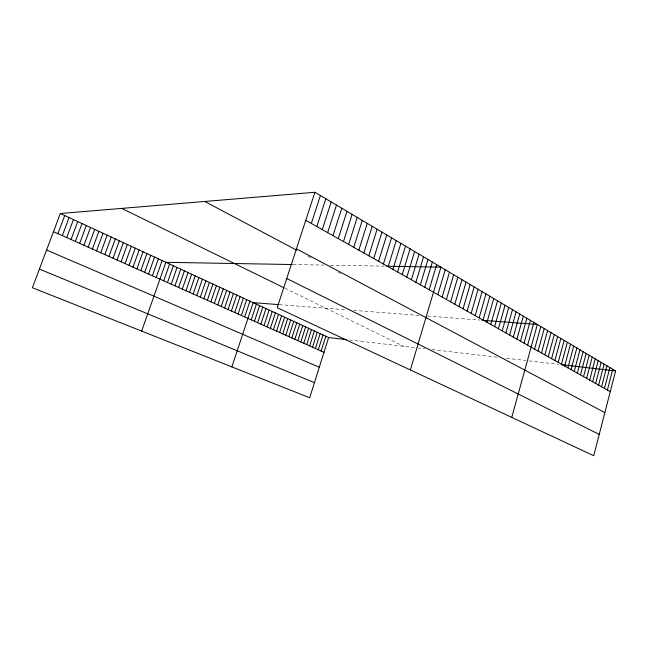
<?xml version="1.0" encoding="UTF-8"?>
<svg xmlns="http://www.w3.org/2000/svg" width="648" height="648" viewBox="0 0 648 648"><rect width="100%" height="100%" fill="white"/><g stroke="black" fill="none" stroke-linecap="round" stroke-linejoin="round"><path stroke-width="0.49" stroke-dasharray="3.24 2.43" d="M293.099 264.554L323.911 265.097M330.44 265.218L384.199 266.166M279.223 304.657L346.51 309.825M353.646 310.376L418.851 315.382M427.486 316.046L480.346 320.104M349.377 339.957L416.008 347.717M417.587 347.903L424.732 348.737M431.997 349.58L497.948 357.267M506.615 358.279L525.698 360.499M528.954 360.879L558.471 364.314M284.812 288.158L403.655 346.283M307.994 256.195L311.404 258.001M338.029 272.111L340.467 273.407"/><path stroke-width="0.97" d="M615.6 370.972L593.714 455.722L277.19 307.662L314.928 192.278L615.6 370.972L561.087 364.622M601.563 386.775L606.998 365.861M604.479 388.419L609.89 367.578M607.379 390.056L612.757 369.279M592.661 381.769L598.201 360.636M595.65 383.454L601.158 362.386M598.622 385.123L604.09 364.136M586.618 378.367L592.223 357.08M589.656 380.076L595.229 358.862M577.368 373.159L583.079 351.645M580.478 374.909L586.148 353.468M583.556 376.65L589.202 355.282M567.891 367.829L573.715 346.081M571.074 369.619L576.858 347.952M574.233 371.401L579.984 349.807M561.452 364.208L567.348 342.29M564.683 366.023L570.54 344.193M554.907 360.523L560.876 338.45M558.195 362.37L564.125 340.378M544.879 354.885L550.97 332.562M548.249 356.781L554.299 334.538M551.594 358.66L557.596 336.498M538.059 351.046L544.223 328.552M541.485 352.974L547.609 330.569M527.618 345.165L533.903 322.421M511.766 417.385L537.37 324.478L482.104 320.234M534.608 349.102L540.813 326.527M520.506 341.164L526.873 318.241M524.078 343.173L530.404 320.339M513.273 337.09L519.728 313.997M516.902 339.139L523.317 316.127M505.91 332.951L512.463 309.671M509.603 335.032L516.108 311.842M498.425 328.739L505.067 305.281M502.184 330.853L508.777 307.484M490.811 324.454L497.543 300.81M494.635 326.608L501.317 303.053M483.052 320.088L489.88 296.257M486.948 322.283L493.727 298.542M471.169 313.397L478.135 289.275M475.162 315.649L482.088 291.624M479.131 317.876L486 293.949M467.127 311.129L474.158 286.91M458.954 306.528L466.074 282.107M463.061 308.837L470.132 284.521M450.619 301.838L457.853 277.223M454.807 304.196L461.984 279.677M442.139 297.067L449.477 272.241M446.399 299.465L453.681 274.744M410.354 369.951L440.94 267.17L386.816 266.215M437.837 294.646L445.233 269.722M424.772 287.291L432.329 262.051M429.154 289.753L436.655 264.627M415.886 282.293L423.557 256.843M420.35 284.804L427.964 259.459M411.375 279.75L419.11 254.194M402.23 274.606L410.087 248.832M406.823 277.19L414.623 251.529M392.915 269.366L400.885 243.365M397.597 271.998L405.51 246.11M383.405 264.011L391.514 237.792M388.184 266.701L396.22 240.594M378.586 261.298L386.759 234.965M368.801 255.798L377.104 229.23M373.718 258.56L381.947 232.114M363.836 253.004L372.203 226.314M353.751 247.325L362.256 220.409M321.157 351.038L325.831 336.239M346.729 339.649L328.649 337.543L309.671 397.767L32.4 287.736L60.305 213.516L314.928 192.278M358.822 250.177L367.254 223.374M312.539 347.19L317.269 332.286M315.422 348.478L320.136 333.607M348.632 244.45L357.21 217.404M318.298 349.758L322.996 334.927M303.766 343.278L308.57 328.261M338.248 238.602L346.964 211.313M306.707 344.59L311.486 329.613M309.631 345.894L314.385 330.95M343.464 241.542L352.107 214.375M294.856 339.309L299.724 324.17M297.845 340.637L302.689 325.547M332.967 235.629L341.755 208.227M300.818 341.966L305.637 326.908M285.792 335.267L290.725 320.015M322.25 229.603L331.193 201.941M288.83 336.62L293.747 321.408M291.851 337.964L296.744 322.793M327.637 232.632L336.498 205.1M279.669 332.529L284.65 317.204M316.807 226.541L325.823 198.758M282.739 333.898L287.696 318.614M270.346 328.374L275.392 312.927M273.464 329.767L278.494 314.361M311.315 223.447L320.404 195.534M276.575 331.152L281.58 315.787M260.861 324.146L265.98 308.578M264.036 325.563L269.139 310.036M267.203 326.973L272.273 311.486M254.445 321.286L259.613 305.637M257.661 322.72L262.805 307.111M244.677 316.929L249.926 301.158M231.854 366.889L253.174 302.656L278.348 304.592M251.205 319.845L256.406 304.155M238.075 313.988L243.373 298.129M241.388 315.463L246.661 299.651M228.023 309.501L233.401 293.52M231.393 311.008L236.747 295.067M234.746 312.498L240.068 296.606M221.219 306.472L226.646 290.401M224.629 307.986L230.032 291.964M210.859 301.846L216.375 285.655M214.334 303.394L219.818 287.242M217.785 304.941L223.244 288.83M203.853 298.72L209.417 282.439M207.368 300.291L212.909 284.051M196.757 295.561L202.379 279.183M200.313 297.149L205.91 280.819M185.944 290.741L191.654 274.226M189.572 292.353L195.251 275.894M193.177 293.965L198.823 277.538M178.629 287.477L184.397 270.872M182.299 289.113L188.042 272.557M171.226 284.172L177.05 267.478M174.936 285.833L180.735 269.179M163.725 280.827L169.614 264.044M167.484 282.504L173.34 265.761M152.361 275.764L158.347 258.836M156.16 277.457L162.113 260.577M141.661 331.096L165.856 262.302L292.264 264.538M144.698 272.346L150.741 255.32M148.538 274.055L154.556 257.078M136.931 268.88L143.038 251.756M140.827 270.613L146.902 253.546M129.065 265.372L135.246 248.152M133.01 267.13L139.15 249.966M121.103 261.816L127.34 244.507M125.096 263.598L131.301 246.337M113.027 258.22L119.337 240.805M117.077 260.026L123.355 242.66M104.855 254.575L111.237 237.063M108.953 256.406L115.303 238.942M96.576 250.881L103.024 233.264M100.732 252.736L107.147 235.167M88.185 247.139L94.705 229.424M92.397 249.018L98.877 231.352M79.68 243.348L86.273 225.528M83.948 245.252L90.501 227.48M71.061 239.509L77.736 221.576M75.387 241.437L82.021 223.56M62.33 235.613L69.077 217.574M66.712 237.565L73.418 219.583M57.923 233.644L64.703 215.557M39.407 269.09L314.426 382.676M46.575 250.031L319.294 367.222M53.476 231.668L324 352.301M60.305 213.516L328.649 337.543M121.735 208.397L283.913 287.712M286.724 278.51L599.222 434.411M296.436 248.816L604.843 412.638M204.744 201.471L296.752 250.241M305.759 220.32L610.254 391.667"/></g></svg>
